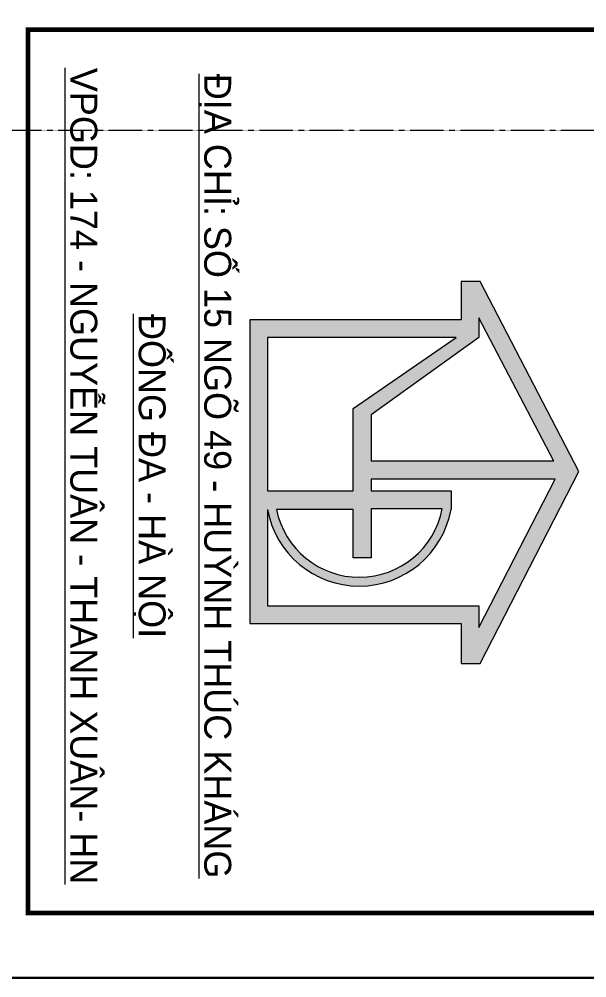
# Model space of a CAD drawing. Header units: millimetres. Extents: x 1336014 to 2939047, y -333549 to -60566.
# Drawn here: x 1370881 to 1372810, y -164841 to -161586 of the extents above; entities that cross this region are included whole.
import ezdxf
from ezdxf.enums import TextEntityAlignment as Align

# ---------------------------------------------------------------- set-up
doc = ezdxf.new("R2010")
doc.units = ezdxf.units.MM
doc.header["$MEASUREMENT"] = 0
doc.linetypes.add('CENTER2', pattern=[1.125, 0.75, -0.125, 0.125, -0.125])
for name, color, linetype, lineweight in [('05.Text', 253, 'Continuous', 18), ('09.Hatch', 250, 'Continuous', 5), ('10.truc', 250, 'CENTER2', 20), ('11.Khung bo', 32, 'Continuous', 50), ('12.Khung', 36, 'Continuous', 25)]:
    doc.layers.add(name, color=color, linetype=linetype, lineweight=lineweight)
doc.layers.add('Tpl_Bound', color=1, linetype='Continuous', plot=False)
doc.styles.add('VnAvantH', font='')
doc.styles.get('VnAvantH').set_extended_font_data('.VnAvantH')

# ---------------------------------------------------------------- blocks, each defined once
blk = doc.blocks.new('100')
at = {"layer": '09.Hatch'}
h = blk.add_hatch(color=3, dxfattribs=at)
h.paths.add_polyline_path([(1897638.5, -927179.9), (1897638.5, -927286.8), (1897855.4, -927286.8), (1897855.4, -928484.2), (1898823.6, -928484.2), (1899573.6, -928484.2), (1899573.6, -927286.9), (1899800.7, -927286.9), (1899800.7, -927178.9), (1898712.6, -926620.5)])
h.paths.add_polyline_path([(1898756.1, -926755.6), (1899595.9, -927186.6), (1899473.2, -927186.6), (1899473.2, -928383.9), (1898928.6, -928383.9, 0.834181), (1898928.6, -927344.4), (1898823.6, -927344.4), (1898823.6, -927796.6), (1898756.1, -927796.6)], flags=16)
h.paths.add_polyline_path([(1898655.7, -927796.5), (1898393.2, -927796.5), (1897955.8, -927186.4), (1897843.2, -927186.4), (1898655.7, -926763.3)], flags=16)
h.paths.add_polyline_path([(1898928.6, -928332.8), (1898928.6, -927897.8), (1899202.3, -927897.8), (1899202.3, -927797.5), (1898924.2, -927797.5), (1898924.2, -927394.6, -0.822042)], flags=16)
h.paths.add_polyline_path([(1898357.1, -927897.8), (1898823.6, -927897.8), (1898823.6, -928383.9), (1897955.8, -928383.9), (1897955.8, -927315.8)], flags=16)
at = {"layer": '05.Text'}
for p, q in [((1898712.6, -926620.5), (1897638.5, -927179.9)), ((1899800.7, -927178.9), (1898712.6, -926620.5)), ((1899800.7, -927178.9), (1898712.6, -926620.5)), ((1899800.7, -927178.9), (1898712.6, -926620.5)), ((1898655.7, -926763.3), (1897843.2, -927186.4)), ((1898655.7, -926763.3), (1897843.2, -927186.4)), ((1898655.7, -926763.3), (1897843.2, -927186.4)), ((1898655.7, -926763.3), (1898655.7, -927796.5)), ((1898655.7, -926763.3), (1898655.7, -927796.5)), ((1898655.7, -926763.3), (1898655.7, -927796.5)), ((1899595.9, -927186.6), (1898756.1, -926755.6)), ((1898756.1, -926755.6), (1898756.1, -927796.6)), ((1899595.9, -927186.6), (1898756.1, -926755.6)), ((1898756.1, -926755.6), (1898756.1, -927796.6)), ((1899595.9, -927186.6), (1898756.1, -926755.6)), ((1898756.1, -926755.6), (1898756.1, -927796.6)), ((1897638.5, -927179.9), (1897638.5, -927286.8)), ((1897843.2, -927186.4), (1897955.8, -927186.4)), ((1897955.8, -927186.4), (1897955.8, -927186.4)), ((1897955.8, -927186.4), (1898393.2, -927796.5)), ((1899473.2, -928383.9), (1899473.2, -927186.6)), ((1899473.2, -927186.6), (1899595.9, -927186.6)), ((1899473.2, -928383.9), (1899473.2, -927186.6)), ((1899473.2, -927186.6), (1899595.9, -927186.6)), ((1899473.2, -928383.9), (1899473.2, -927186.6)), ((1899473.2, -927186.6), (1899595.9, -927186.6)), ((1899800.7, -927286.9), (1899800.7, -927178.9)), ((1899800.7, -927286.9), (1899800.7, -927178.9)), ((1899800.7, -927286.9), (1899800.7, -927178.9)), ((1897638.5, -927286.8), (1897855.4, -927286.8)), ((1897855.4, -927286.8), (1897855.4, -928484.2)), ((1897955.8, -927315.8), (1897955.8, -928383.9)), ((1898357.1, -927897.8), (1897955.8, -927315.8)), ((1899573.6, -928484.2), (1899573.6, -927286.9)), ((1899573.6, -927286.9), (1899800.7, -927286.9)), ((1898823.6, -927796.6), (1898823.6, -927344.4)), ((1898823.6, -927796.6), (1898823.6, -927344.4)), ((1898823.6, -927344.4), (1898928.6, -927344.4)), ((1898924.2, -927394.6), (1898924.2, -927797.5)), ((1898393.2, -927796.5), (1898655.7, -927796.5)), ((1898756.1, -927796.6), (1898823.6, -927796.6)), ((1898924.2, -927797.5), (1899202.3, -927797.5)), ((1899202.3, -927797.5), (1899202.3, -927897.8)), ((1898823.6, -927897.8), (1898357.1, -927897.8)), ((1898823.6, -928383.9), (1898823.6, -927897.8)), ((1899202.3, -927897.8), (1898928.6, -927897.8)), ((1898928.6, -927897.8), (1898928.6, -928332.8)), ((1897955.8, -928383.9), (1898823.6, -928383.9)), ((1898928.6, -928383.9), (1899473.2, -928383.9)), ((1897855.4, -928484.2), (1898823.6, -928484.2)), ((1898823.6, -928484.2), (1899573.6, -928484.2))]:
    blk.add_line(p, q, dxfattribs=at)
for radius, start, end in [(528.3, 280.3316, 79.6684), (478.1, 281.4298, 79.1164), (478.1, 281.4298, 79.1164), (478.1, 281.4298, 79.1164)]:
    blk.add_arc((1898833.9, -927864.1), radius, start, end, dxfattribs=at)
at = {"layer": '11.Khung bo', "const_width": 26.7}
blk.add_lwpolyline([(1896212.6, -929740), (1901212.6, -929740), (1901212.6, -924940), (1896212.6, -924940)], close=True, dxfattribs=at)
blk.add_lwpolyline([(1896212.6, -929740), (1901212.6, -929740), (1901212.6, -924940), (1896212.6, -924940)], close=True, dxfattribs=at)
blk.add_lwpolyline([(1896212.6, -929740), (1901212.6, -929740), (1901212.6, -924940), (1896212.6, -924940)], close=True, dxfattribs=at)
at = {"layer": '12.Khung'}
blk.add_lwpolyline([(1901579.2, -945939.8), (1901579.2, -916240.1), (1859579.6, -916240.1), (1859579.6, -945939.8)], close=True, dxfattribs=at)
blk.add_lwpolyline([(1901579.2, -945939.8), (1901579.2, -916240.1), (1859579.6, -916240.1), (1859579.6, -945939.8)], close=True, dxfattribs=at)
blk.add_lwpolyline([(1901579.2, -945939.8), (1901579.2, -916240.1), (1859579.6, -916240.1), (1859579.6, -945939.8)], close=True, dxfattribs=at)
at = {"layer": '05.Text', "style": 'VnAvantH'}
for s, p in [('%%U®Þa chØ: sè 15 ngâ 49 - huúnh thóc kh¸ng', (1898739.3, -928741.9)), ('%%U®èng ®a - hµ néi', (1898739.3, -929113.1)), ('%%Uvpgd: 174 - nguyÔn tu©n - thanh xu©n- hn', (1898739.3, -929500.1))]:
    blk.add_text(s, height=152.459, dxfattribs=at).set_placement(p, align=Align.CENTER)

msp = doc.modelspace()

# ---------------------------------------------------------------- linework, layer by layer
at = {"layer": '10.truc'}
msp.add_lwpolyline([(1364839.4, -161962.9), (1374573.6, -161962.9)], dxfattribs=at)
at = {"layer": 'Tpl_Bound', "color": 1}
msp.add_lwpolyline([(1361191.5, -164841.3), (1361191.5, -139641.5), (1379011.4, -139641.5), (1379011.4, -164841.3)], close=True, dxfattribs=at)

# ---------------------------------------------------------------- block references
at = {"layer": '05.Text', "xscale": 0.6, "yscale": 0.6, "zscale": 0.6, "rotation": 270}
msp.add_blockref('100', (1928755.4, 976106.3), dxfattribs=at)

doc.saveas('drawing.dxf')
